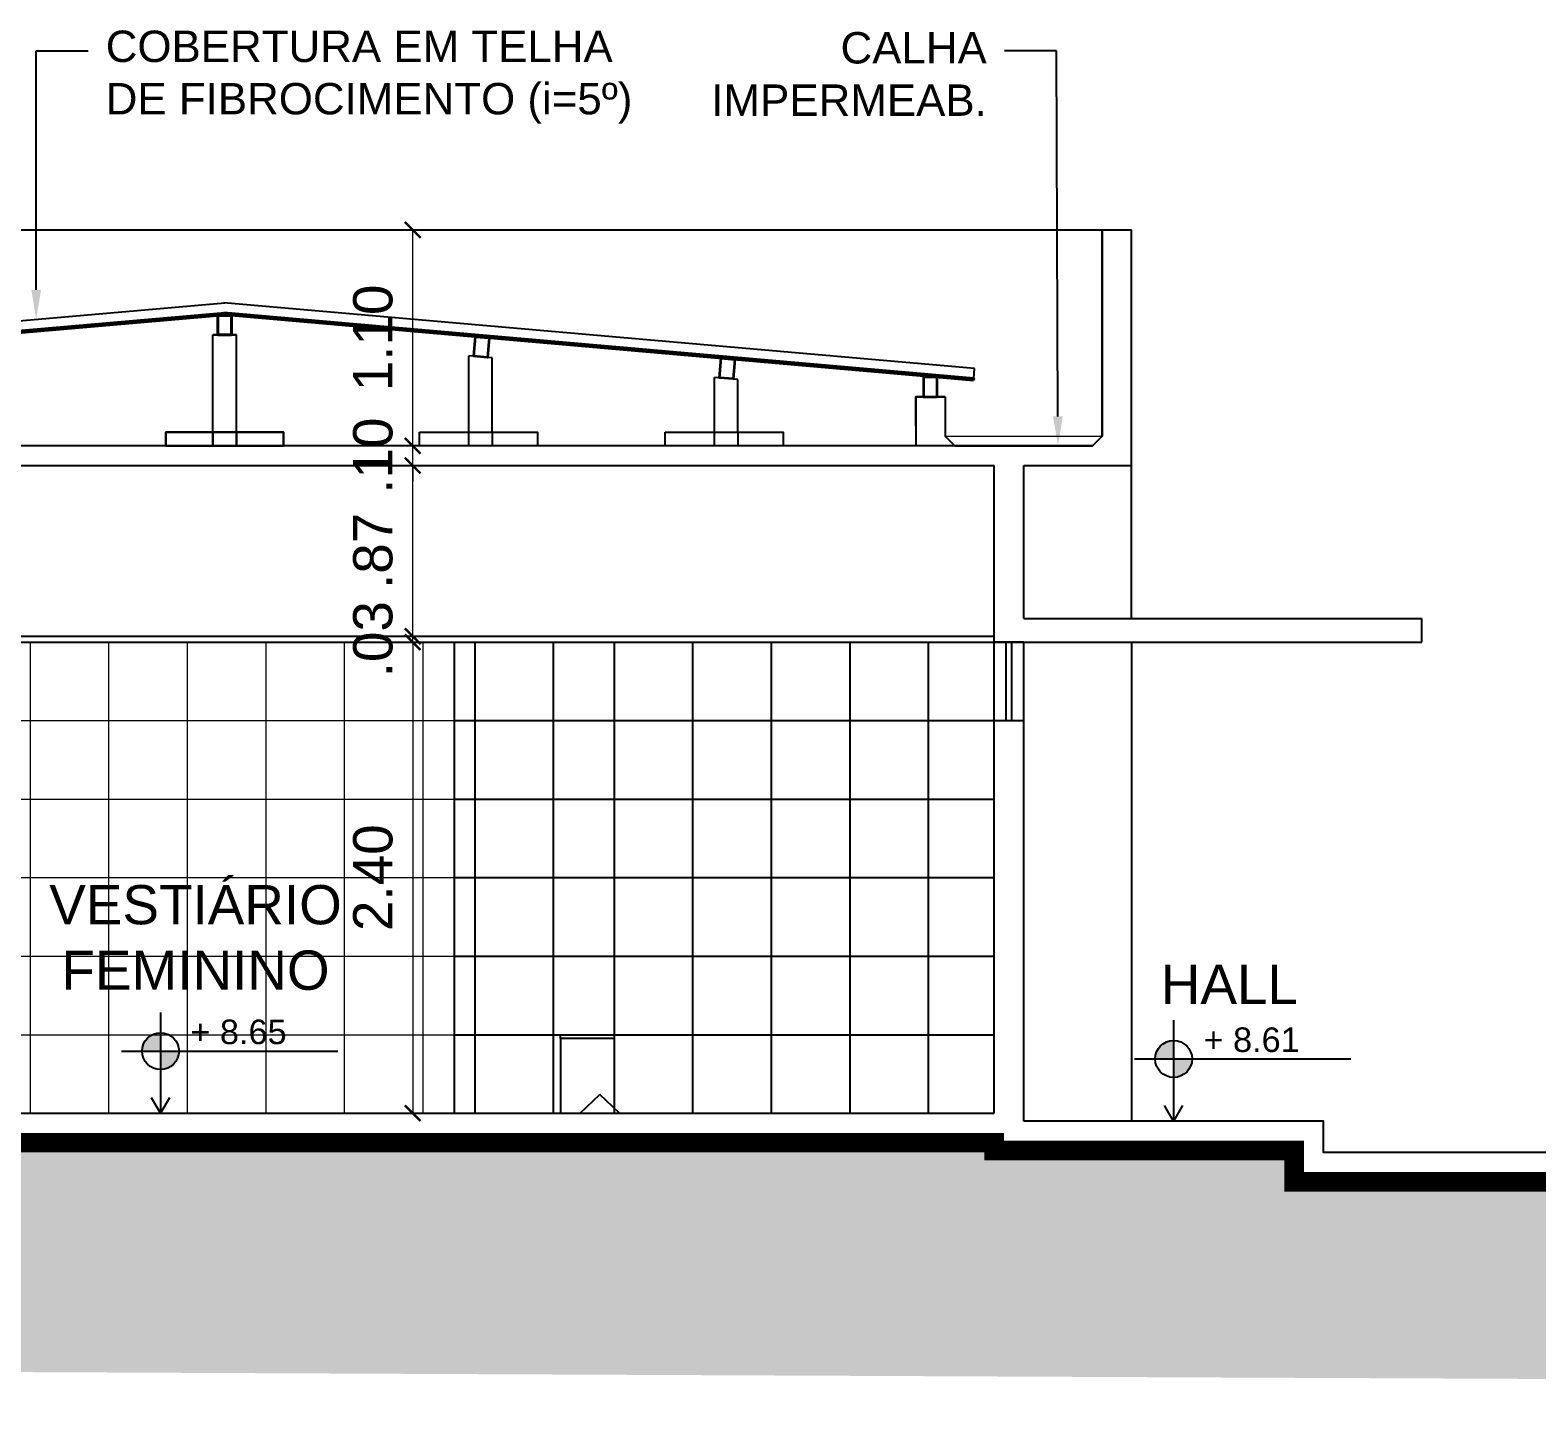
# Model space of a CAD drawing. Header units: metres. Extents: x 2304 to 3408, y 318 to 588.
# Drawn here: x 2625.91 to 2633.59, y 346.66 to 353.63 of the extents above; entities that cross this region are included whole.
import ezdxf
from ezdxf import colors
from ezdxf.entities.mleader import LeaderData, LeaderLine
from ezdxf.math import Vec2, Vec3

# ---------------------------------------------------------------- set-up
doc = ezdxf.new("R2010")
doc.units = ezdxf.units.M
doc.header["$LTSCALE"] = 5.5
doc.header["$MEASUREMENT"] = 0
doc.header["$PDMODE"] = 1
for name, color, linetype, lineweight in [('2prancha', 4, 'Continuous', 18), ('ESQUADRIAS', 3, 'Continuous', 35), ('HACH', 251, 'Continuous', 5), ('texto', 3, 'Continuous', 25)]:
    doc.layers.add(name, color=color, linetype=linetype, lineweight=lineweight)
for name, color, linetype in [('COTA 1 100', 2, 'Continuous'), ('COTA DE NÍVEL', 7, 'Continuous'), ('HACHURA PISOS', 250, 'Continuous'), ('PENA 0.15', 7, 'Continuous'), ('PENA 01', 1, 'Continuous'), ('PENA 02', 2, 'Continuous'), ('PENA 03', 3, 'Continuous'), ('PENA 06', 6, 'Continuous'), ('TXT ESPECIFICAÇÕES', 7, 'Continuous')]:
    doc.layers.add(name, color=color, linetype=linetype)
doc.styles.add('GRAF', font='GRAF.SHX')
doc.styles.add('Luana', font='arial.ttf')
doc.styles.get("Standard").update_dxf_attribs({"font": 'arial.ttf'})
doc.dimstyles.new('arial100', dxfattribs={"dimtxt": 0.2, "dimasz": 0.08, "dimexe": 0.1, "dimexo": 0.2, "dimgap": 0.1, "dimtad": 1, "dimzin": 4, "dimdsep": 46, "dimtxsty": 'Luana', "dimblk": 'ARCHTICK', "dimcen": 0, "dimclrd": 7, "dimclre": 7, "dimclrt": 256, "dimadec": 0, "dimazin": 0, "dimtfac": 1, "dimtix": 1, "dimtmove": 0, "dimatfit": 3, "dimldrblk": 'CLOSEDBLANK', "dimfxl": 0, "dimlwd": 5, "dimlwe": 5, "dimarcsym": 0})

# ---------------------------------------------------------------- blocks, each defined once
blk = doc.blocks.new('_ArchTick')
at = {"color": 0, "linetype": 'ByBlock', "const_width": 0.15}
blk.add_lwpolyline([(-0.5, -0.5), (0.5, 0.5)], dxfattribs=at)
blk = doc.blocks.new('*D159')
at = {"layer": 'COTA 1 100', "color": 7, "lineweight": 5}
for p, q in [((2627.8599, 350.5419), (2627.8599, 350.6219)), ((2630.6224, 350.5419), (2627.7599, 350.5419)), ((2630.6224, 350.5119), (2627.7599, 350.5119)), ((2627.8599, 350.5119), (2627.8599, 350.5419)), ((2627.8599, 350.5119), (2627.8599, 350.4319))]:
    blk.add_line(p, q, dxfattribs=at)
at = {"layer": 'Defpoints', "color": 0}
for p in [(2627.8599, 350.5419), (2630.8224, 350.5419), (2630.8224, 350.5119)]:
    blk.add_point(p, dxfattribs=at)
at = {"layer": 'COTA 1 100', "color": 7, "lineweight": 5, "xscale": 0.08, "yscale": 0.08, "zscale": 0.08}
for p, rotation in [((2627.8599, 350.5419), 270), ((2627.8599, 350.5119), 90)]:
    blk.add_blockref('_ArchTick', p, dxfattribs=dict(at, rotation=rotation))
at = {"layer": 'COTA 1 100', "insert": (2627.6578, 350.5269), "char_height": 0.2, "attachment_point": 5, "rotation": 90, "style": 'Luana'}
blk.add_mtext('.03', dxfattribs=at)
blk = doc.blocks.new('_ClosedBlank')
at = {"layer": '2prancha', "color": 0, "lineweight": -2}
for p, q in [((-1, 0.167), (0, 0)), ((-1, 0.167), (-1, -0.167)), ((0, 0), (-1, -0.167))]:
    blk.add_line(p, q, dxfattribs=at)
blk = doc.blocks.new('*D158')
at = {"layer": 'COTA 1 100', "color": 7, "lineweight": 5}
for p, q in [((2630.6224, 351.4119), (2627.7599, 351.4119)), ((2627.8599, 350.5419), (2627.8599, 351.4119)), ((2630.6224, 350.5419), (2627.7599, 350.5419))]:
    blk.add_line(p, q, dxfattribs=at)
at = {"layer": 'Defpoints', "color": 0}
for p in [(2627.8599, 351.4119), (2630.8224, 351.4119), (2630.8224, 350.5419)]:
    blk.add_point(p, dxfattribs=at)
at = {"layer": 'COTA 1 100', "color": 7, "lineweight": 5, "xscale": 0.08, "yscale": 0.08, "zscale": 0.08}
for p, rotation in [((2627.8599, 351.4119), 90), ((2627.8599, 350.5419), 270)]:
    blk.add_blockref('_ArchTick', p, dxfattribs=dict(at, rotation=rotation))
at = {"layer": 'COTA 1 100', "insert": (2627.6578, 350.9769), "char_height": 0.2, "attachment_point": 5, "rotation": 90, "style": 'Luana'}
blk.add_mtext('.87', dxfattribs=at)
blk = doc.blocks.new('*D156')
at = {"layer": 'COTA 1 100', "color": 7, "lineweight": 5}
for p, q in [((2627.8599, 351.5119), (2627.8599, 351.5919)), ((2630.6224, 351.5119), (2627.7599, 351.5119)), ((2627.8599, 351.4119), (2627.8599, 351.5119)), ((2630.6224, 351.4119), (2627.7599, 351.4119)), ((2627.8599, 351.4119), (2627.8599, 351.3319))]:
    blk.add_line(p, q, dxfattribs=at)
at = {"layer": 'Defpoints', "color": 0}
for p in [(2627.8599, 351.5119), (2630.8224, 351.5119), (2630.8224, 351.4119)]:
    blk.add_point(p, dxfattribs=at)
at = {"layer": 'COTA 1 100', "color": 7, "lineweight": 5, "xscale": 0.08, "yscale": 0.08, "zscale": 0.08}
for p, rotation in [((2627.8599, 351.5119), 270), ((2627.8599, 351.4119), 90)]:
    blk.add_blockref('_ArchTick', p, dxfattribs=dict(at, rotation=rotation))
at = {"layer": 'COTA 1 100', "insert": (2627.6578, 351.4619), "char_height": 0.2, "attachment_point": 5, "rotation": 90, "style": 'Luana'}
blk.add_mtext('.10', dxfattribs=at)
blk = doc.blocks.new('*D157')
at = {"layer": 'COTA 1 100', "color": 7, "lineweight": 5}
for p, q in [((2631.1724, 352.6119), (2627.7599, 352.6119)), ((2627.8599, 351.5119), (2627.8599, 352.6119)), ((2630.6224, 351.5119), (2627.7599, 351.5119))]:
    blk.add_line(p, q, dxfattribs=at)
at = {"layer": 'Defpoints', "color": 0}
for p in [(2627.8599, 352.6119), (2631.3724, 352.6119), (2630.8224, 351.5119)]:
    blk.add_point(p, dxfattribs=at)
at = {"layer": 'COTA 1 100', "color": 7, "lineweight": 5, "xscale": 0.08, "yscale": 0.08, "zscale": 0.08}
for p, rotation in [((2627.8599, 352.6119), 90), ((2627.8599, 351.5119), 270)]:
    blk.add_blockref('_ArchTick', p, dxfattribs=dict(at, rotation=rotation))
at = {"layer": 'COTA 1 100', "insert": (2627.6578, 352.0619), "char_height": 0.2, "attachment_point": 5, "rotation": 90, "style": 'Luana'}
blk.add_mtext('1.10', dxfattribs=at)
blk = doc.blocks.new('NIV02')
h = blk.add_hatch(color=256)
h.paths.add_polyline_path([(-43.09, -49.03, 0.414214), (-44.59, -50.53), (-43.09, -50.53)])
h.paths.add_polyline_path([(-43.09, -52.04, 0.414214), (-41.58, -50.53), (-43.09, -50.53)])
for p, q in [((-43.09, -47.38), (-43.09, -55.58)), ((-46.27, -50.53), (-28.68, -50.53))]:
    blk.add_line(p, q)
blk.add_lwpolyline([(-42.36, -54.32), (-43.09, -55.58), (-43.82, -54.32)])
blk.add_circle((-43.09, -50.53), 1.5)
at = {"style": 'GRAF'}
blk.add_attdef('ELEV', (-40.66, -49.96), '', height=1.26, dxfattribs=at)
blk = doc.blocks.new('*D160')
at = {"layer": 'COTA 1 100', "color": 7, "lineweight": 5}
for p, q in [((2630.6224, 350.5119), (2627.7599, 350.5119)), ((2627.8599, 350.5119), (2627.8599, 348.1119)), ((2627.8724, 348.1119), (2627.7599, 348.1119))]:
    blk.add_line(p, q, dxfattribs=at)
at = {"layer": 'Defpoints', "color": 0}
for p in [(2630.8224, 350.5119), (2627.8599, 348.1119), (2628.0724, 348.1119)]:
    blk.add_point(p, dxfattribs=at)
at = {"layer": 'COTA 1 100', "color": 7, "lineweight": 5, "xscale": 0.08, "yscale": 0.08, "zscale": 0.08}
for p, rotation in [((2627.8599, 350.5119), 90), ((2627.8599, 348.1119), 270)]:
    blk.add_blockref('_ArchTick', p, dxfattribs=dict(at, rotation=rotation))
at = {"layer": 'COTA 1 100', "insert": (2627.6578, 349.3119), "char_height": 0.2, "attachment_point": 5, "rotation": 90, "style": 'Luana'}
blk.add_mtext('2.40', dxfattribs=at)

msp = doc.modelspace()

# ---------------------------------------------------------------- hatches: boundary and pattern name
at = {"layer": 'HACH'}
h = msp.add_hatch(dxfattribs=at)
h.set_pattern_fill('_USER', color=256, scale=0.4, style=0, double=1, pattern_type=0)
h.set_pattern_definition([(0, (2625.51236, 348.1119), (0, 0.4), []), (90, (2625.51236, 348.1119), (-0.4, 2e-17), [])])
h.paths.add_polyline_path([(2625.5124, 348.1119), (2628.0724, 348.1119), (2628.0724, 350.5119), (2625.5124, 350.5119)])
at = {"layer": 'HACHURA PISOS'}
h = msp.add_hatch(dxfattribs=at)
h.set_pattern_fill('_USER', color=256, scale=0.4, style=0, double=1, pattern_type=0)
h.set_pattern_definition([(0, (2622.97736, 348.1119), (0, 0.4), []), (90, (2622.97736, 348.1119), (-0.4, 2e-17), [])])
h.paths.add_polyline_path([(2625.2013, 348.3087), (2625.1983, 348.3322), (2625.1884, 348.3619), (2625.1762, 348.3969), (2625.1372, 348.482), (2625.1371, 348.5264), (2625.1404, 348.5499), (2625.1266, 348.5486), (2625.108, 348.5486), (2625.0968, 348.5495), (2625.0832, 348.5223), (2625.0646, 348.4791), (2625.0646, 348.1119), (2625.3342, 348.1119), (2625.3086, 348.1186), (2625.2917, 348.1309), (2625.28, 348.1437), (2625.2701, 348.1483), (2625.2707, 348.1215), (2625.2462, 348.1169), (2625.2199, 348.1151), (2625.1861, 348.1163), (2625.1692, 348.1216), (2625.1692, 348.132), (2625.1651, 348.1711), (2625.1622, 348.1979), (2625.1613, 348.2106), (2625.1663, 348.2113), (2625.1726, 348.2127), (2625.1733, 348.2329), (2625.1768, 348.2492), (2625.1826, 348.2632), (2625.1948, 348.2842)], flags=17)
h.paths.add_polyline_path([(2625.5124, 350.5119), (2622.9774, 350.5119), (2622.9774, 350.1119), (2622.9774, 350.0964), (2622.9844, 350.0964), (2622.9844, 350.0894), (2623.1029, 350.0894, -0.267949), (2623.1116, 350.0844), (2623.1246, 350.0619), (2623.2774, 350.0619), (2624.2024, 350.0619), (2624.2024, 349.9119), (2624.2024, 348.6663, -0.152066), (2624.3065, 348.3319, -0.095973), (2624.2638, 348.1119), (2624.6643, 348.1119), (2624.6643, 348.4919), (2624.6643, 348.5111), (2624.6413, 348.5106), (2624.5983, 348.5165), (2624.5826, 348.5282), (2624.5689, 348.5471), (2624.5578, 348.568), (2624.5545, 348.598), (2624.5565, 348.6222), (2624.5624, 348.6535), (2624.5695, 348.6848), (2624.5826, 348.722), (2624.5963, 348.7462), (2624.6079, 348.7682), (2624.6087, 348.7777), (2624.6192, 348.792), (2624.6283, 348.8044), (2624.6375, 348.8201), (2624.6531, 348.8442), (2624.6792, 348.8769), (2624.6949, 348.9036), (2624.7125, 348.9219), (2624.7386, 348.9571), (2624.766, 348.9858), (2624.8019, 349.0256), (2624.8385, 349.0635), (2624.8757, 349.0961), (2624.894, 349.1137), (2624.9066, 349.1269), (2624.898, 349.14), (2624.898, 349.1537), (2624.8994, 349.1696), (2624.903, 349.1832), (2624.9116, 349.1963), (2624.9239, 349.2122), (2624.9393, 349.2303), (2624.9438, 349.2439), (2624.9538, 349.262), (2624.9611, 349.2793), (2624.9751, 349.3006), (2624.9774, 349.3173), (2624.9751, 349.3255), (2624.9806, 349.33), (2624.9874, 349.3364), (2624.9933, 349.3513), (2625.015, 349.3672), (2625.025, 349.374), (2625.0395, 349.3785), (2625.0581, 349.3853), (2625.0776, 349.3926), (2625.0984, 349.393), (2625.112, 349.3894), (2625.1302, 349.3862), (2625.146, 349.3817), (2625.1751, 349.3482), (2625.1864, 349.3259), (2625.1923, 349.3101), (2625.2063, 349.2811), (2625.2163, 349.2598), (2625.2222, 349.2367), (2625.2272, 349.2058), (2625.2317, 349.1864), (2625.2381, 349.1596), (2625.2381, 349.1297), (2625.2295, 349.1016), (2625.2281, 349.0771), (2625.2277, 349.0527), (2625.2258, 349.0155), (2625.2236, 348.9928), (2625.2218, 348.9715), (2625.2159, 348.9575), (2625.2091, 348.9502), (2625.1946, 348.939), (2625.1955, 348.9179), (2625.2032, 348.8889), (2625.2104, 348.8599), (2625.2168, 348.8286), (2625.2177, 348.8023), (2625.2186, 348.7783), (2625.217, 348.7621), (2625.2508, 348.7551), (2625.2922, 348.7522), (2625.319, 348.7487), (2625.3412, 348.7371), (2625.3528, 348.7254), (2625.361, 348.7056), (2625.3645, 348.6817), (2625.3744, 348.6444), (2625.3791, 348.628), (2625.382, 348.6129), (2625.3779, 348.5966), (2625.3727, 348.5826), (2625.3674, 348.568), (2625.3623, 348.5648), (2625.3584, 348.5677), (2625.3547, 348.5587), (2625.3518, 348.5488), (2625.3397, 348.5513), (2625.3414, 348.5614), (2625.3365, 348.5651), (2625.3365, 348.5709), (2625.3354, 348.5744), (2625.3324, 348.5767), (2625.3319, 348.5802), (2625.3295, 348.5841), (2625.3295, 348.5931), (2625.3354, 348.614), (2625.3336, 348.6222), (2625.3319, 348.6275), (2625.3295, 348.6379), (2625.3284, 348.6473), (2625.3284, 348.6572), (2625.3184, 348.6595), (2625.3144, 348.6595), (2625.3138, 348.6508), (2625.3138, 348.6409), (2625.3097, 348.628), (2625.3051, 348.6216), (2625.3097, 348.603), (2625.312, 348.5849), (2625.3132, 348.5657), (2625.3132, 348.5534), (2625.312, 348.5377), (2625.3132, 348.4814), (2625.3173, 348.4255), (2625.3173, 348.3823), (2625.3171, 348.3671), (2625.3231, 348.3368), (2625.3289, 348.3071), (2625.3424, 348.2802), (2625.3499, 348.2698), (2625.358, 348.2599), (2625.3599, 348.2609), (2625.3698, 348.2492), (2625.3768, 348.2387), (2625.3896, 348.2241), (2625.3878, 348.2224), (2625.3978, 348.2084), (2625.4025, 348.1979), (2625.4047, 348.1938), (2625.4153, 348.1862), (2625.4229, 348.1787), (2625.431, 348.1746), (2625.4421, 348.1717), (2625.458, 348.1699), (2625.4602, 348.1643), (2625.4736, 348.1588), (2625.4878, 348.156), (2625.4906, 348.1464), (2625.4964, 348.146), (2625.5022, 348.1408), (2625.5051, 348.1272), (2625.4987, 348.125), (2625.4917, 348.1244), (2625.4806, 348.1227), (2625.4725, 348.1215), (2625.4642, 348.1215), (2625.4614, 348.1174), (2625.4526, 348.1145), (2625.4133, 348.1119), (2625.5124, 348.1119)])
h.paths.add_polyline_path([(2628.8874, 350.5119), (2628.0724, 350.5119), (2628.0724, 348.1119), (2628.613, 348.1119), (2628.613, 348.4919), (2628.613, 348.5119), (2628.8874, 348.5119)])
at = {"layer": 'PENA 01'}
h = msp.add_hatch(dxfattribs=at)
h.set_pattern_fill('_USER', color=256, scale=0.4, style=0, double=1, pattern_type=0)
h.set_pattern_definition([(0, (2628.88736, 348.1119), (0, 0.4), []), (90, (2628.88736, 348.1119), (-0.4, 2e-17), [])])
h.paths.add_polyline_path([(2630.8224, 350.5119), (2628.8874, 350.5119), (2628.8874, 348.1365), (2628.9132, 348.1119), (2630.8224, 348.1119)])
at = {"layer": 'PENA 01', "ltscale": 1.5}
h = msp.add_hatch(dxfattribs=at)
h.set_pattern_fill('EARTH', color=256, scale=0.75, angle=45, style=0, double=1)
h.set_pattern_definition([(45, (2571.2172, 331.6348), (3e-17, 0.26516504), [0.1875, -0.1875]), (45, (2571.16747, 331.68452), (3e-17, 0.26516504), [0.1875, -0.1875]), (45, (2571.11775, 331.73424), (3e-17, 0.26516504), [0.1875, -0.1875]), (135, (2571.11775, 331.76739), (-0.26516504, 6e-17), [0.1875, -0.1875]), (135, (2571.16747, 331.8171), (-0.26516504, 6e-17), [0.1875, -0.1875]), (135, (2571.2172, 331.86682), (-0.26516504, 6e-17), [0.1875, -0.1875])])
h.paths.add_polyline_path([(2644.5242, 347.7619), (2632.3505, 347.7619), (2632.3505, 347.9219), (2630.8224, 347.9219), (2630.8224, 347.9619), (2622.9774, 347.9619), (2622.9774, 347.4519), (2620.9474, 347.4519), (2620.9474, 347.6519), (2620.1224, 347.6519), (2620.1224, 347.6119), (2620.0824, 347.6119), (2620.0824, 347.2519), (2619.3624, 347.2519), (2619.3624, 347.6119), (2619.3224, 347.6119), (2618.3577, 347.6519), (2618.3577, 346.8267), (2656.218, 346.6567), (2656.218, 347.3119), (2652.8193, 347.3119), (2652.8193, 347.418)])

# ---------------------------------------------------------------- linework, layer by layer
at = {"layer": 'ESQUADRIAS'}
for p, q in [((2623.0817, 351.8557), (2626.9024, 352.19)), ((2623.0826, 351.8457), (2626.9024, 352.1799)), ((2630.718, 351.8557), (2626.8974, 352.19)), ((2630.7171, 351.8457), (2626.8974, 352.1799)), ((2630.718, 351.8557), (2630.7171, 351.8457))]:
    msp.add_line(p, q, dxfattribs=at)
for points in [[(2626.8674, 352.1769), (2626.9374, 352.1769), (2626.9374, 352.0769), (2626.8674, 352.0769)], [(2626.9374, 352.1769), (2626.8674, 352.1769), (2626.8674, 352.0769), (2626.9374, 352.0769)], [(2628.1791, 352.0678), (2628.2488, 352.0617), (2628.2401, 351.9621), (2628.1704, 351.9682)], [(2629.4307, 351.9583), (2629.5004, 351.9522), (2629.4917, 351.8526), (2629.422, 351.8587)], [(2630.5324, 351.8619), (2630.4624, 351.8619), (2630.4624, 351.7619), (2630.5324, 351.7619)]]:
    msp.add_lwpolyline(points, close=True, dxfattribs=at)
at = {"layer": 'HACH'}
msp.add_line((2630.5724, 351.5619), (2631.3724, 351.5619), dxfattribs=at)
at = {"layer": 'PENA 0.15'}
for p, q in [((2631.5224, 350.6319), (2631.5224, 351.4119)), ((2628.8874, 348.1119), (2628.8874, 350.5119)), ((2631.5224, 350.5119), (2631.5224, 348.0719))]:
    msp.add_line(p, q, dxfattribs=at)
at = {"layer": 'PENA 01'}
for p, q in [((2622.4224, 352.6119), (2631.3724, 352.6119)), ((2628.0724, 348.1119), (2628.0724, 350.5119)), ((2628.613, 348.4919), (2628.613, 348.1119))]:
    msp.add_line(p, q, dxfattribs=at)
at = {"layer": 'PENA 01', "ltscale": 1.5}
for p, q in [((2623.0774, 351.9055), (2626.9024, 352.2402)), ((2630.7224, 351.9055), (2626.8974, 352.2402)), ((2626.8424, 351.5815), (2626.8424, 352.0769)), ((2626.9624, 352.0769), (2626.8424, 352.0769)), ((2626.8424, 351.5815), (2626.8424, 352.0769)), ((2626.8424, 352.0769), (2626.9624, 352.0769)), ((2626.9624, 351.5815), (2626.9624, 352.0769)), ((2626.9624, 351.5815), (2626.9624, 352.0769)), ((2628.1452, 351.5819), (2628.1452, 351.9704)), ((2628.2652, 351.9599), (2628.1452, 351.9704)), ((2628.2652, 351.5819), (2628.2652, 351.9599)), ((2629.3968, 351.5819), (2629.3968, 351.8609)), ((2629.5168, 351.8504), (2629.3968, 351.8609)), ((2629.5168, 351.5819), (2629.5168, 351.8504))]:
    msp.add_line(p, q, dxfattribs=at)
msp.add_lwpolyline([(2630.718, 351.8557), (2630.7224, 351.9055)], dxfattribs=at)
for points in [[(2626.6023, 351.5815), (2627.2024, 351.5815), (2627.2024, 351.5119), (2626.6023, 351.5119)], [(2627.2024, 351.5815), (2626.6023, 351.5815), (2626.6023, 351.5119), (2627.2024, 351.5119)], [(2626.8424, 351.5815), (2626.9624, 351.5815), (2626.9624, 351.5119), (2626.8424, 351.5119)], [(2626.9624, 351.5815), (2626.8424, 351.5815), (2626.8424, 351.5119), (2626.9624, 351.5119)], [(2627.895, 351.5819), (2628.495, 351.5819), (2628.495, 351.5123), (2627.895, 351.5123)], [(2628.1452, 351.5819), (2628.2652, 351.5819), (2628.2652, 351.5123), (2628.1452, 351.5123)], [(2629.1466, 351.5819), (2629.7466, 351.5819), (2629.7466, 351.5123), (2629.1466, 351.5123)], [(2629.3968, 351.5819), (2629.5168, 351.5819), (2629.5168, 351.5123), (2629.3968, 351.5123)]]:
    msp.add_lwpolyline(points, close=True, dxfattribs=at)
at = {"layer": 'PENA 01'}
for points in [[(2628.8874, 348.4919), (2628.613, 348.4919), (2628.613, 348.5119), (2628.8874, 348.5119)], [(2628.7131, 348.1119), (2628.8131, 348.2069)], [(2628.9132, 348.1119), (2628.8131, 348.2069)]]:
    msp.add_lwpolyline(points, dxfattribs=at)
at = {"layer": 'PENA 02'}
for p, q in [((2630.8224, 350.1119), (2630.8224, 350.5119)), ((2630.9724, 350.1119), (2630.9724, 350.5119))]:
    msp.add_line(p, q, dxfattribs=at)
at = {"layer": 'PENA 02', "const_width": 0.1}
msp.add_lwpolyline([(2656.218, 347.3119), (2652.8193, 347.3119), (2652.8193, 347.418), (2644.5242, 347.7619), (2632.3505, 347.7619), (2632.3505, 347.9219), (2630.8224, 347.9219), (2630.8224, 347.9619), (2622.9774, 347.9619), (2622.9774, 347.4519), (2620.9474, 347.4519), (2620.9474, 347.6519), (2620.1224, 347.6519), (2620.1224, 347.6119), (2620.0824, 347.6119), (2620.0824, 347.2519), (2619.3624, 347.2519), (2619.3624, 347.6119), (2619.3224, 347.6119), (2619.3224, 347.6519), (2618.3577, 347.6519)], dxfattribs=at)
at = {"layer": 'PENA 03'}
for p, q in [((2622.9724, 350.5119), (2630.8224, 350.5119)), ((2622.9724, 350.5119), (2630.8224, 350.5119)), ((2622.9774, 350.5419), (2630.8224, 350.5419)), ((2630.8824, 350.1119), (2630.8824, 350.5119)), ((2630.9124, 350.1119), (2630.9124, 350.5119))]:
    msp.add_line(p, q, dxfattribs=at)
for points in [[(2622.9774, 350.5419), (2630.8224, 350.5419)], [(2622.9774, 350.5119), (2630.8224, 350.5119)]]:
    msp.add_lwpolyline(points, dxfattribs=at)
at = {"layer": 'PENA 06'}
for p, q in [((2631.3724, 352.6119), (2631.5224, 352.6119)), ((2631.5224, 351.4119), (2631.5224, 352.6119)), ((2622.9724, 351.4119), (2630.8224, 351.4119)), ((2630.8224, 350.5119), (2630.8224, 351.4119)), ((2630.8224, 350.5119), (2630.8224, 351.4119)), ((2630.9724, 350.6319), (2630.9724, 351.4119)), ((2630.9724, 351.4119), (2631.5224, 351.4119)), ((2630.9724, 350.6319), (2633.0005, 350.6319)), ((2633.0005, 350.5119), (2633.0005, 350.6319)), ((2630.9724, 350.5119), (2630.8224, 350.5119)), ((2630.8224, 350.5119), (2630.9724, 350.5119)), ((2630.9724, 350.5119), (2633.0005, 350.5119)), ((2630.8224, 348.1119), (2630.8224, 350.1119)), ((2630.8224, 350.1119), (2630.9724, 350.1119)), ((2630.9724, 348.0719), (2630.9724, 350.1119))]:
    msp.add_line(p, q, dxfattribs=at)
at = {"layer": 'PENA 06', "ltscale": 1.5}
for p, q in [((2630.4224, 351.7619), (2630.4224, 351.6119)), ((2630.4224, 351.6119), (2630.4224, 351.7619)), ((2630.5724, 351.7619), (2630.5724, 351.5619)), ((2630.5724, 351.7619), (2630.5724, 351.6619)), ((2630.6224, 351.5119), (2630.5724, 351.5619))]:
    msp.add_line(p, q, dxfattribs=at)
at = {"layer": 'PENA 06'}
for points in [[(2630.6224, 351.5119), (2630.9724, 351.5119), (2631.3224, 351.5119), (2631.3724, 351.5619), (2631.3724, 352.6119)], [(2631.3724, 352.6119), (2631.3724, 351.5619)], [(2631.3224, 351.5119), (2623.3724, 351.5119)], [(2622.9774, 348.1119), (2630.8224, 348.1119)], [(2656.218, 347.4619), (2652.9693, 347.4619), (2652.9693, 347.5619), (2652.8693, 347.5619), (2644.5274, 347.9119), (2632.5005, 347.9119), (2632.5005, 348.0719), (2630.9724, 348.0719)]]:
    msp.add_lwpolyline(points, dxfattribs=at)
at = {"layer": 'PENA 06', "ltscale": 1.5}
for points in [[(2630.5724, 351.7619), (2630.4224, 351.7619), (2630.4224, 351.5119)], [(2630.4224, 351.6119), (2630.4224, 351.7619), (2630.5724, 351.7619)]]:
    msp.add_lwpolyline(points, dxfattribs=at)

# ---------------------------------------------------------------- block references
at = {"layer": 'COTA DE NÍVEL', "ltscale": 0.05}
ref = msp.add_blockref('NIV02', (2629.2756, 351.5949), dxfattribs=dict(at, xscale=0.06266711229946524, yscale=0.06266711229946524, zscale=0.06266711229946524))
ref.add_attrib('ELEV', '+ 8.65', (2626.7273, 348.4639), dxfattribs={"layer": '0', "height": 0.125, "style": 'Luana'})
ref = msp.add_blockref('NIV02', (2634.4366, 351.5549), dxfattribs=dict(at, xscale=0.06266711229946524, yscale=0.06266711229946524, zscale=0.06266711229946524))
ref.add_attrib('ELEV', '+ 8.61', (2631.8884, 348.4239), dxfattribs={"layer": '0', "height": 0.125, "style": 'Luana'})

# ---------------------------------------------------------------- texts
at = {"layer": 'texto', "color": 2, "ltscale": 0.05, "char_height": 0.2, "width": 5.004317, "attachment_point": 5, "style": 'Luana'}
for s, insert in [('VESTIÁRIO\\PFEMININO', (2626.7535, 349.0062)), ('HALL', (2632.0203, 348.7688))]:
    msp.add_mtext(s, dxfattribs=dict(at, insert=insert))

# ---------------------------------------------------------------- dimensions: what is measured, and where the dimension line sits
at = {"layer": 'COTA 1 100'}
for base, p1, p2, picture, middle in [((2627.8599, 352.6119), (2630.8224, 351.5119), (2631.3724, 352.6119), '*D157', (2627.6578, 352.0619)), ((2627.8599, 351.5119), (2630.8224, 351.4119), (2630.8224, 351.5119), '*D156', (2627.6578, 351.4619)), ((2627.8599, 351.4119), (2630.8224, 350.5419), (2630.8224, 351.4119), '*D158', (2627.6578, 350.9769)), ((2627.8599, 350.5419), (2630.8224, 350.5119), (2630.8224, 350.5419), '*D159', (2627.6578, 350.5269)), ((2627.8599, 348.1119), (2630.8224, 350.5119), (2628.0724, 348.1119), '*D160', (2627.6578, 349.3119))]:
    dim = msp.add_linear_dim(base=base, p1=p1, p2=p2, angle=90, dimstyle='arial100', override={"dimtmove": 1}, dxfattribs=at)
    dim.commit()
    dim.dimension.update_dxf_attribs({"geometry": picture, "text_midpoint": middle})

# ---------------------------------------------------------------- leaders
at = {"layer": 'TXT ESPECIFICAÇÕES', "ltscale": 0.05}
ml = msp.add_multileader_mtext('Standard', dxfattribs=at)
ml.set_content('COBERTURA EM TELHA\\PDE FIBROCIMENTO (i=5º)', color=256)
ml.set_leader_properties()
ml.build(insert=Vec2(0, 0))
ml.multileader.update_dxf_attribs({"dogleg_length": 0.36, "arrow_head_size": 0.15})
ctx = ml.context
ctx.base_point, ctx.char_height, ctx.arrow_head_size, ctx.landing_gap_size, ctx.plane_origin = Vec3(2626.206, 353.524), 0.16, 0.15, 0.09, Vec3(2620.9106, 348.0036)
notes = []
notes.append((ctx, [(0, (1, 1, 0), (2625.9417, 353.524), (1, 0), 0.2642, [(0, [(2625.9417, 352.1561)], 0, [])])]))
ctx.mtext.insert, ctx.mtext.flow_direction = Vec3(2626.296, 353.6275), 5
ml = msp.add_multileader_mtext('Standard', dxfattribs=at)
ml.set_content('CALHA\\PIMPERMEAB.', color=256)
ml.set_leader_properties()
ml.build(insert=Vec2(0, 0))
ml.multileader.update_dxf_attribs({"dogleg_length": 0.36, "arrow_head_size": 0.15})
ctx = ml.context
ctx.base_point, ctx.char_height, ctx.arrow_head_size, ctx.landing_gap_size, ctx.plane_origin = Vec3(2629.3314, 353.524), 0.16, 0.15, 0.09, Vec3(2636.1699, 348.0036)
ctx.text_align_type = 2
notes.append((ctx, [(0, (1, 1, 0), (2631.1388, 353.524), (-1, 0), 0.2642, [(0, [(2631.1474, 351.5119)], 0, [])])]))
ctx.mtext.insert, ctx.mtext.alignment, ctx.mtext.flow_direction = Vec3(2630.7845, 353.62), 3, 5
for ctx, leaders in notes:
    for number, flags, end, landing, length, lines in leaders:
        leader = LeaderData()
        leader.index, (leader.has_last_leader_line, leader.has_dogleg_vector, leader.attachment_direction) = number, flags
        leader.last_leader_point, leader.dogleg_vector, leader.dogleg_length = Vec3(end), Vec3(landing), length
        for number, points, colour, breaks in lines:
            line = LeaderLine()
            line.index, line.vertices, line.color, line.breaks = number, Vec3.list(points), colors.encode_raw_color(colour), breaks
            leader.lines.append(line)
        ctx.leaders.append(leader)

doc.saveas('drawing.dxf')
